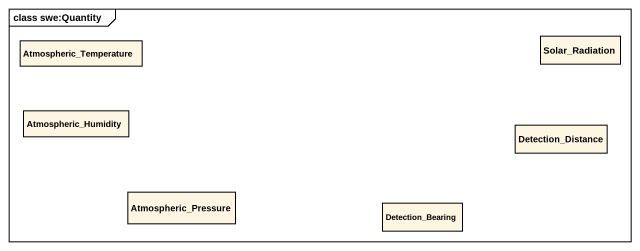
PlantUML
@startuml
mainframe class swe:Quantity
hide circle
hide empty members
class Atmospheric_Temperature
class Solar_Radiation
class Atmospheric_Humidity
class Detection_Distance
class Atmospheric_Pressure
class Detection_Bearing
@enduml
